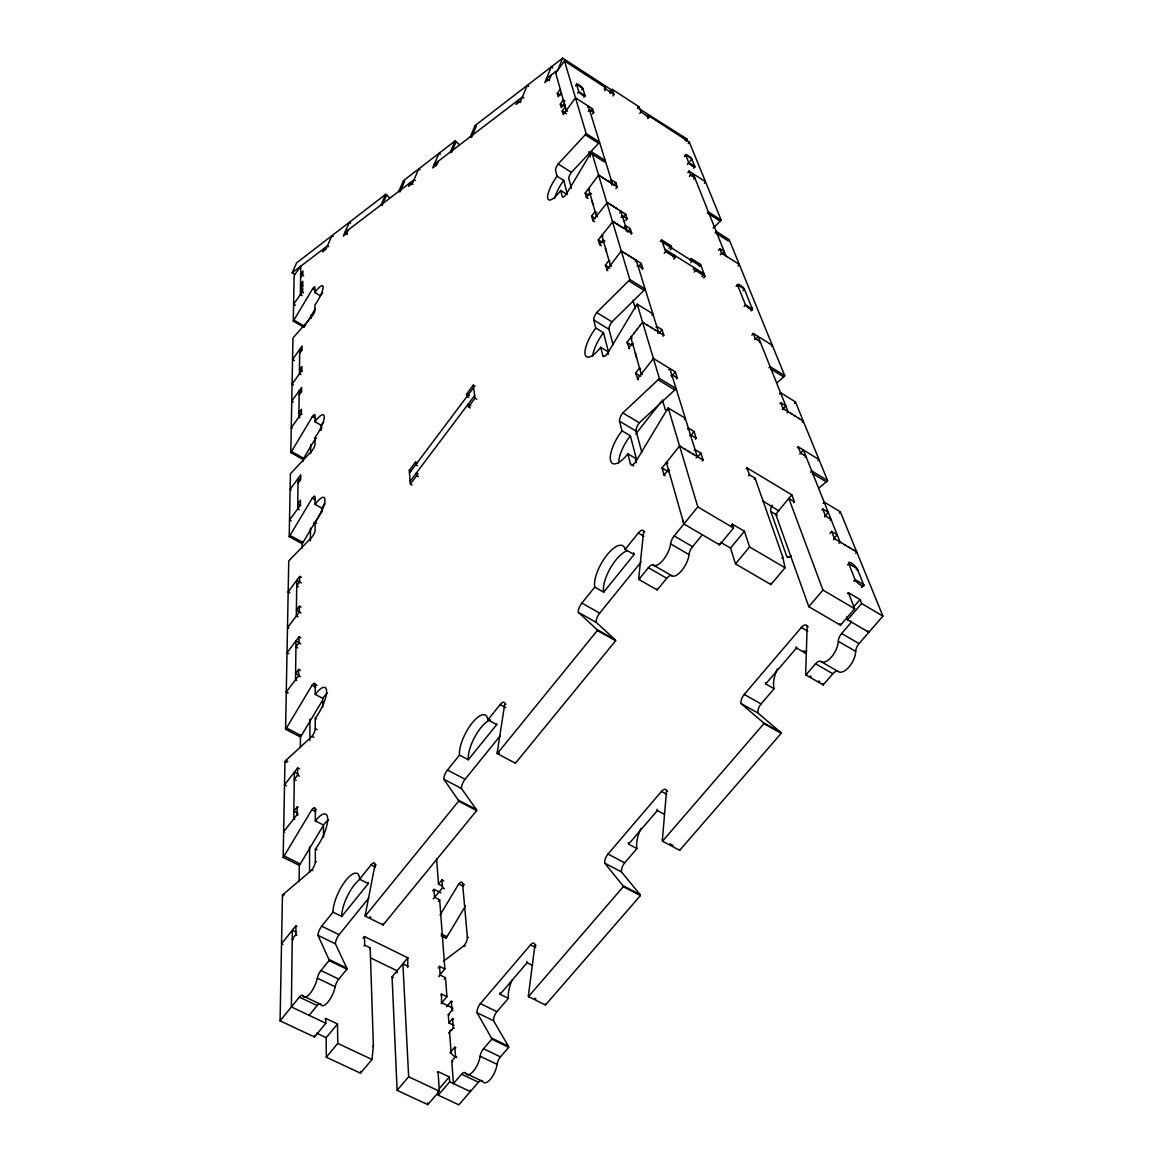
<?xml version="1.0" encoding="UTF-8"?>
<svg xmlns="http://www.w3.org/2000/svg" width="1163" height="1163" viewBox="0 0 1163 1163"><rect width="100%" height="100%" fill="white"/><g stroke="black" fill="none" stroke-linecap="round" stroke-linejoin="round"><path stroke-width="1.5" d="M309.532 872.105L309.605 846.882M309.896 740.526L309.954 719.01M310.434 540.766L310.463 528.191M310.666 453.512L310.695 444.47M311.03 318.458L311.044 314.911M299.153 880.958L299.298 863.746M300.345 747.547L300.461 734.929M302.133 548.384L302.191 541.158M302.903 461.58L302.947 457.728M304.125 326.338L304.11 327.414L293.28 321.119L294.137 275.66L300.766 266.196L300.417 294.559L302.191 295.606M293.309 939.631L292.233 939.123L295.882 934.572L295.969 925.733L297.03 926.257M284.63 832.272L283.641 831.778L297.147 814.493L297.234 806.846L298.222 807.355M296.202 780.431L294.268 779.443L297.568 775.183L297.641 767.914L299.574 768.903M288.09 692.959L286.272 692.014L298.615 675.776L298.687 669.408L300.49 670.353M297.713 647.893L295.94 646.948L298.964 642.935L299.022 636.859L300.795 637.804M288.657 628.398L287.494 627.787L299.298 612.043L299.356 606.228L301.086 607.159M301.362 577.342L299.661 576.426L299.603 582.009L296.71 585.89L298.411 586.806M322.427 509.946L302.962 542.539A5.117 1.367 -61 0 1 302.176 543.702L289.209 536.623A5.132 1.337 -61 0 0 290.009 535.445L312.295 498.127A5.132 1.352 -60.7 0 1 315.057 496.863L315.071 504.422A18.23 4.87 -60.8 0 1 324.957 500.061A18.23 4.87 -60.8 0 1 315.086 522.449L315.086 530.313A5.277 1.425 -61 0 1 312.236 536.812L289.558 560.028A5.248 1.396 -61.2 0 0 288.758 561.002L285.575 729.317L300.447 736.993A5.917 1.788 -62.6 0 0 301.348 735.67L322.064 701.056M407.632 967.296L407.835 957.803L364.455 936.549L364.702 945.185L370.183 947.86L373.381 1045.726L372 1059.508L360.501 1073.187L326.309 1057.196L337.764 1043.385L337.503 1023.963L325.8 1018.425L325.844 1023.236L314.49 1037.018L280.079 1020.838L282.449 895.292A6.702 2.137 -64.1 0 1 283.438 894.202L311.786 870.055A6.745 2.195 -63.8 0 0 315.362 861.376L315.347 849.034A23.173 7.472 -63.5 0 0 327.69 819.304A23.173 7.472 -63.5 0 0 315.333 820.918L315.318 809.157A6.498 2.064 -63.3 0 0 311.873 809.681L284.135 855.968A6.484 2.035 -63.7 0 1 283.161 857.378L299.284 865.374A6.469 2.079 -63.8 0 0 300.272 863.978L322.747 826.471M283.161 857.378L284.964 761.46A6.091 1.832 -62.8 0 1 285.894 760.413L311.975 736.397A6.135 1.875 -62.6 0 0 315.26 728.62L315.246 718.182A21.138 6.382 -62.3 0 0 326.599 691.491A21.138 6.382 -62.3 0 0 315.231 694.384L315.217 684.411A5.946 1.774 -62.2 0 0 312.033 685.283L286.476 727.994A5.931 1.745 -62.5 0 1 285.575 729.317M289.209 536.623L290.401 473.937A4.899 1.236 -60.6 0 1 291.143 473.007L312.353 450.357A4.914 1.25 -60.4 0 0 315.013 444.397L315.013 437.521A17.009 4.274 -60.3 0 0 324.244 416.936A17.009 4.274 -60.3 0 0 314.999 421.762L314.999 415.133A4.797 1.192 -60.2 0 0 312.396 416.528L291.535 451.491A4.783 1.178 -60.5 0 1 290.794 452.596L302.932 459.4A4.783 1.207 -60.5 0 0 303.659 458.295L315.377 438.669M290.794 452.596L292.96 338.099A4.347 0.974 -59.8 0 1 293.628 337.241L312.527 315.74A4.376 0.989 -59.6 0 0 314.911 310.565L314.897 305.113A15.148 3.402 -59.6 0 0 323.125 287.232A15.148 3.402 -59.6 0 0 314.897 292.596L320.334 295.795A15.134 3.431 -59.6 0 1 322.689 292.742M823.157 503.332A7.007 3.14 -58.6 0 1 824.116 502.038L840.34 511.822L882.921 616.085L859.035 643.619A7.516 3.678 -60 0 0 855.692 651.396A14.945 7.269 -60.3 0 1 849.005 666.995A14.945 7.269 -60.3 0 1 838.218 671.516A7.472 3.634 -60.6 0 0 832.882 673.74L823.215 684.891L805.872 674.962A7.458 3.547 -60.7 0 1 805.668 673.566L807.166 626.203A7.298 3.402 -60.2 0 0 801.336 627.497L744.218 694.427A7.211 3.3 -61.4 0 0 741.064 703.586L763.335 722.659L780.62 732.327A7.371 3.518 -61.8 0 1 781.187 733.33L679.672 850.327L662.488 841.212A7.269 3.285 -63.5 0 1 662.387 839.73L666.559 790.796A7.109 3.155 -62.9 0 0 661.442 791.436L608.002 854.064A7.051 3.053 -63.9 0 0 604.731 863.179L622.859 885.595A7.225 3.198 -64.3 0 1 623.281 886.686L640.391 895.583L545.462 1004.992L528.467 996.618A7.152 3.024 -65.6 0 1 528.467 995.063L534.965 944.85A6.978 2.922 -65 0 0 530.488 944.908L480.377 1003.625A6.934 2.82 -65.7 0 0 477.004 1012.697L491.455 1037.992A7.094 2.937 -66.2 0 1 491.76 1039.184L508.696 1047.369L500.439 1056.876A7.123 2.995 -66.5 0 0 497.081 1064.363A14.174 5.917 -66.5 0 1 490.35 1079.337A14.174 5.917 -66.5 0 1 482.398 1081.27L467.599 1074.219M702.321 534.776L692.596 546.668A7.734 3.169 -59.9 0 0 689.005 554.577A15.366 6.266 -60.1 0 1 681.809 570.452A15.366 6.266 -60.1 0 1 671.734 575.685A7.69 3.14 -60.4 0 0 666.748 578.258L657.182 589.946L638.836 579.45A7.676 3.053 -60.4 0 1 638.749 578.069L643.662 531.317A7.501 2.908 -60.1 0 0 638.298 533.032L625.142 549.372A26.008 9.987 -60.5 0 0 607.028 554.94A26.008 9.987 -60.5 0 0 594.758 587.111L581.863 603.103A7.4 2.835 -61 0 0 578.345 612.349L596.924 629.546L615.212 639.766A7.574 3.024 -61.3 0 1 615.649 640.726L515.413 763.233L497.27 753.609A7.472 2.82 -62.7 0 1 497.299 752.156L504.8 703.586L505.905 704.197M360.501 1073.187L360.69 1071.443M459.487 755.092L468.311 759.744L496.717 724.578L487.864 719.853A25.339 9.246 -62.6 0 0 472.149 722.993A25.339 9.246 -62.6 0 0 459.487 755.092L447.45 770.037A7.225 2.617 -63 0 0 443.815 779.254L461.464 788.456L476.365 809.506A7.4 2.791 -63.4 0 1 476.67 810.582L383.107 924.934L365.197 916.11A7.341 2.588 -64.4 0 1 365.327 914.569L375.068 864.545L376.158 865.098M686.199 141.246L687.013 139.051L637.557 107.679M637.876 107.999L638.153 107.258M609.964 93.534L611.404 89.856L562.659 58.15L475.071 125.546L470.346 136.725A4.754 2.5 23.3 0 0 471.553 137.35L476.278 126.186A4.739 2.515 23.3 0 1 475.071 125.546M562.659 58.15L557.862 69.911L546.45 78.619L549.503 80.596M551.364 74.868L549.75 78.793L544.836 82.529L551.233 66.945L552.759 67.934M455.155 140.883L450.444 151.917A4.667 2.413 23.5 0 1 451.462 152.673L456.158 141.639A4.652 2.428 23.5 0 0 455.155 140.883L403.445 180.672L398.807 191.343A4.492 2.224 23.8 0 0 399.956 191.939L404.593 181.254A4.478 2.239 23.8 0 1 403.445 180.672M438.393 161.119L436.823 164.783L432.709 167.923L438.96 153.342L440.37 154.228M385.694 194.323L381.086 204.877A4.419 2.137 23.9 0 1 382.06 205.575L386.668 195.021A4.405 2.152 24 0 0 385.694 194.323L296.623 262.867L292.16 272.782L294.748 274.294M348.333 229.881L346.807 233.341L343.274 236.031L349.351 222.293L350.688 223.107M323.983 248.475L322.471 251.877L325.887 249.275L331.92 235.696L333.243 236.496M293.28 321.119A4.274 0.945 -59.7 0 0 293.934 320.116L312.571 288.846A4.274 0.945 -59.5 0 1 314.882 287.319L314.897 292.596M305.927 324.462L304.764 326.41L293.934 320.116M307.09 322.514L315.231 308.849M320.581 429.947L321.889 427.751M590.731 153.225L604.324 161.89A5.67 1.672 -57.6 0 1 605.24 160.552L591.647 151.873A5.684 1.643 -57.6 0 0 590.731 153.225L566.09 194.454A5.626 1.628 -58 0 1 562.311 196.736L560.711 190.485A19.422 5.524 -58 0 1 547.744 198.422A19.422 5.524 -58 0 1 557.062 176.209L555.536 170.22A5.481 1.541 -57.9 0 1 558.182 163.968L585.251 134.777A5.539 1.556 -57.6 0 0 586.181 133.614L564.462 60.927L555.681 73.08M591.647 151.873L629.808 279.513A6.397 2.108 -58.1 0 1 628.703 280.806L596.735 312.542A6.324 2.064 -58.5 0 0 593.741 319.999L595.805 328.053A22.475 7.458 -58.6 0 0 585.193 354.671A22.475 7.458 -58.6 0 0 600.704 347.286L602.856 355.733A6.527 2.21 -58.7 0 0 607.406 353.625L636.117 305.724A6.571 2.224 -58.2 0 1 637.179 304.183L652.879 313.865A6.556 2.268 -58.2 0 0 651.934 315.217M637.179 304.183L659.377 378.397A6.978 2.53 -58.6 0 1 658.156 379.778L622.787 412.909A6.905 2.471 -59.1 0 0 619.559 421.224L622.016 430.819A24.568 8.941 -59.3 0 0 610.575 460.563A24.568 8.941 -59.3 0 0 627.889 453.846L630.462 463.979A7.152 2.646 -59.4 0 0 635.55 462.074L667.039 409.638A7.196 2.689 -58.8 0 1 668.216 407.966L685.312 418.287A7.182 2.733 -58.8 0 0 684.353 419.625M440.05 915.034L458.731 883.967A6.353 2.428 -64.2 0 1 462.583 883.706L464.517 884.68M441.184 935.764L445.981 938.134A6.324 2.428 -64.8 0 0 446.97 936.782L465.593 905.803M300.636 277.492L302.874 274.308L302.903 270.964L300.665 274.148L303.659 275.907M300.49 287.944L302.758 284.731L302.802 281.33L300.534 284.528L303.18 286.083M299.661 353.261L302.075 349.889L302.104 346.051L292.553 359.454L294.428 360.53M299.138 394.926L301.624 391.466L301.668 387.352L291.768 401.133L293.221 401.962M561.249 92.677L558.255 96.791L557.295 93.331L560.275 89.231M592.563 114.047L593.726 112.462L592.592 108.857L575.496 97.823L563.241 114.599L562.238 110.994L565.276 106.822L564.317 103.478L561.293 107.636L560.304 104.088L563.314 99.945L564.913 100.963M575.423 85.917L576.543 84.376A3.896 0.829 36.5 0 1 579.29 85.117A3.896 0.829 36.5 0 1 582.837 88.446L585.091 95.686L583.942 97.241M577.604 93.142L578.752 91.586L576.543 84.376L582.837 88.446L581.704 89.987M298.019 483.212L300.694 479.549L300.752 474.78L290.11 489.361L291.143 489.928M587.548 107.156L588.318 106.109L612.494 183.928L617.117 186.865L615.867 188.551M604.208 88.999L605.312 87.501L564.462 60.927M588.289 111.285L589.437 109.7L593.726 112.462M604.775 90.685L605.879 89.173L605.312 87.501M590.862 111.212L592.592 108.857M610.037 92.328L612.232 89.333L638.996 106.749L640.915 111.953L648.939 117.172L647.82 118.655M612.901 95.962L614.006 94.45L612.232 89.333M313.734 524.76L314.766 522.739M637.891 108.232L638.996 106.749M639.795 113.436L640.915 111.953M289.863 592.781L288.177 591.865L299.661 576.426M588.129 198.495L586.385 197.39L585.178 193.087L598.596 175.09L599.759 175.831M586.385 197.39L589.743 192.884L591.502 193.988M647.18 116.925L648.285 115.442L689.339 142.148L721.176 220.083A5.422 1.875 -57.1 0 1 720.217 221.188L713.137 228.137M609.935 181.37L611.186 179.698L615.794 182.62L617.117 186.865M611.665 185.048L612.494 183.928L611.345 183.187M613.904 185.135L615.794 182.62M299.356 606.228L296.405 610.153L299.865 612.014M594.671 221.74L592.883 220.621L591.618 216.114L595.049 211.535L596.837 212.655M592.883 220.621L607.29 202.58M412.109 485.087L410.335 484.084L409.289 470.375L415.584 461.973L417.357 462.976M468.878 397.426L467.104 396.394L466.77 393.806L473.268 385.157L475.042 386.203M409.463 473.065L473.574 387.701M410.088 481.293L474.649 395.507M410.335 484.084L416.703 475.609L416.485 472.861L418.258 473.879M470.274 407.908L468.471 406.861L475.042 398.139L473.268 385.157M288.787 653.722L287.014 652.792L299.022 636.859M601.416 245.727L599.585 244.593L598.262 239.869L612.974 221.537M619.675 212.945L620.984 211.23L625.723 214.225L627.148 218.746L625.839 220.476M599.585 244.593L603.117 239.912L604.949 241.046M621.086 217.466L622.379 215.737L627.148 218.746M623.775 216.812L625.723 214.225M624.153 227.396L625.461 225.651L630.273 228.689L631.742 233.341L631.087 234.214M688.234 143.616L689.339 142.148M626.246 231.175L626.915 230.303L620.693 211.041M684.484 156.336L685.632 154.839L691.68 158.764L694.893 166.702L693.744 168.213M684.585 156.583L685.719 155.086A3.823 0.8 37.2 0 1 688.205 155.682A3.823 0.8 37.2 0 1 691.781 159.011L690.081 161.264M627.642 232.178L630.273 228.689M298.687 669.408L295.606 673.464L299.225 675.369M607.668 270.732L605.341 265.193L608.947 260.425L609.892 261.006M606.737 270.15L621.289 251.004L622.539 251.775M687.537 164.012L688.685 162.5L694.791 166.454M687.638 164.259L688.787 162.747L685.632 154.839M687.885 172.633L689.048 171.106L705.519 181.733L704.356 183.26M689.397 176.442L690.56 174.915L689.048 171.106M691.622 175.802L693.177 173.767L725.974 255.976L739.305 264.452L738.025 266.065M693.526 179.117L694.704 177.576L690.56 174.915M635.332 261.544L636.248 260.338L641.22 263.449L642.776 268.435L642.092 269.336M637.106 266.211L637.789 265.309L642.776 268.435M638.472 267.025L641.22 263.449M660.279 241.57L661.587 239.869L670.978 245.786L671.792 248.112L670.484 249.812M664.247 253.243L665.57 251.513L661.587 239.869M669.016 248.344L670.978 245.786M672.926 256.849L674.249 255.133L675.063 257.488L673.74 259.218M689.921 260.265L691.244 258.564L700.548 264.437L704.952 276.3L703.615 278.001M297.641 767.914L284.528 784.851L286.461 785.825M629.546 348.755L626.93 342.402L642.572 322.195L643.909 323.023M642.296 374.69L641.264 374.064L630.826 337.372L631.567 336.427M633.762 333.577L634.489 332.633M636.699 329.798L637.426 328.853M639.635 326.003L640.362 325.044M690.778 262.605L692.087 260.905L691.244 258.564M628.543 348.144L632.454 343.085L633.457 343.696M693.352 269.7L694.674 267.999L695.547 270.383L704.952 276.3M694.209 272.098L695.547 270.383M699.225 266.138L700.548 264.437M656.034 327.312L656.761 326.367L662.023 329.623L663.797 335.264L663.07 336.209M718.487 250.321L719.752 248.693L724.186 251.528L722.296 253.956M657.531 333.258L658.505 332.007L636.248 260.338L634.998 259.567M701.885 276.692L704.051 273.901L664.771 249.173M720.246 254.784L721.511 253.156L719.752 248.693M659.101 333.374L662.023 329.623M297.234 806.846L293.861 811.163L297.815 813.17M638.254 379.85L635.536 373.178L639.548 368.031L640.58 368.656M637.237 379.225L653.432 358.495L675.31 371.855L677.229 377.931L676.459 378.905M668.841 369.819L669.859 368.526L697.204 456.55L703.063 460.054L702.234 461.071M736.135 286.432L737.444 284.761A4.361 1.105 36.5 0 1 740.497 285.342A4.361 1.105 36.5 0 1 744.407 289.151L752.432 309.227L751.094 310.928M670.978 375.562L671.749 374.588L677.229 377.931M671.502 376.696L675.31 371.855M742.983 290.75L744.291 289.078L737.444 284.761L745.468 304.851L752.432 309.227L751.909 307.948M635.739 433.988L661.543 401.308M744.131 306.552L745.468 304.851M751.909 335.206L753.29 333.476L772.363 345.382L771.665 346.254M754.671 339.567L755.354 338.695L753.29 333.476M755.805 339.291L758.072 336.456L788.092 411.717L803.27 421.05L802.266 422.256M687.551 429.06L688.351 428.057L694.078 431.502L696.201 438.233L695.387 439.251M759.468 342.562L760.166 341.689L755.354 338.695M295.969 925.733L281.533 943.804L282.943 944.487M665.134 475.711L664.029 475.056L662.038 467.962L679.585 446.011L681.067 446.897M689.63 435.791L690.444 434.773L696.201 438.233M690.851 435.529L694.078 431.502M664.029 475.056L668.42 469.561L669.539 470.215M694.224 450.604L695.038 449.587L700.867 453.076L703.063 460.054M696.099 457.917L697.204 456.55L679.585 446.011M697.582 457.161L700.867 453.076M280.079 1020.838L299.356 997.113A7.312 2.486 -65.2 0 1 302.918 995.891A14.581 4.972 -65 0 0 310.114 993.435A14.581 4.972 -65 0 0 317.339 978.17A7.327 2.515 -65 0 1 320.959 970.538L329.071 960.565A7.298 2.515 -64.9 0 0 328.896 959.402L317.993 935.357A7.109 2.413 -64.5 0 1 321.715 926.184L332.996 912.185A24.888 8.534 -64.2 0 1 345.978 880.217A24.888 8.534 -64.2 0 1 359.556 879.199L368.293 883.56L341.704 916.459L332.996 912.185M359.556 879.199L371.055 864.923A7.152 2.486 -63.9 0 1 375.068 864.545M487.864 719.853L500.148 704.589A7.298 2.704 -62.2 0 1 504.8 703.586M594.758 587.111L603.684 592.171L634.097 554.518A25.964 10.089 -60.5 0 0 633.472 552.788M309.14 1015.343L317.15 1005.559A7.283 2.53 -65.3 0 1 320.741 1004.367A14.538 5.074 -65.2 0 0 328.024 1001.968A14.538 5.074 -65.2 0 0 335.191 986.733A7.298 2.573 -65.1 0 1 338.782 979.115L346.908 969.186A7.283 2.559 -65 0 0 346.719 968.023L335.424 943.833A7.094 2.457 -64.6 0 1 339.116 934.674L368.656 898.214M461.464 788.456A7.211 2.66 -63.1 0 1 465.069 779.254L500.177 735.917M615.212 639.766L596.212 622.365A7.385 2.878 -61 0 1 599.686 613.134L641.104 562.034M779.951 403.605L780.678 402.703L785.737 405.814L783.513 408.533M365.197 916.11L458.6 801.191A7.414 2.733 -63.3 0 0 458.309 800.129L443.815 779.254M497.27 753.609L597.346 630.491A7.603 2.966 -61.2 0 0 596.924 629.546M638.836 579.45L648.373 567.704A7.705 3.082 -60.4 0 1 653.33 565.087A15.424 6.164 -60.1 0 0 663.332 559.766A15.424 6.164 -60.1 0 0 670.571 543.877A7.748 3.111 -59.9 0 1 674.191 535.939L697.8 506.908L668.216 407.966M782.277 409.507L783.019 408.591L780.678 402.703M787.104 412.923L788.092 411.717L783.019 408.591M363.103 938.192L364.455 936.549M746.181 468.863L746.995 467.86L791.799 494.798L794.431 501.805L793.602 502.794M364.034 946.013L364.702 945.185M748.579 475.769L749.394 474.766L746.995 467.86M369.514 948.688L370.183 947.86M754.235 479.171L755.063 478.167L749.394 474.766M325.102 1019.282L325.8 1018.425M731.425 525.182L732.297 524.12L744.422 531.273L749.568 546.915L785.025 567.777L770.909 584.567L735.496 563.895L730.524 548.093L720.682 542.336M432.723 890.916L434.003 889.361L440.981 892.864M797.367 447.726L798.138 446.796L818.97 459.516L817.952 460.752M442.274 885.988L438.495 884.084L441.911 879.926L443.801 880.885M667.882 463.354L666.414 462.481L683.902 523.99L719.606 544.895L733.533 527.987L732.297 524.12M433.276 898.81L434.569 897.255L434.003 889.361M434.788 897.109L442.522 887.732L441.911 879.926M799.868 454.079L803.357 449.979L840.064 542.002L841.46 542.83M438.378 901.369L439.672 899.799L434.569 897.255M805.116 457.277L805.886 456.332L800.638 453.134L798.138 446.796M326.309 1057.196L326.178 1037.687L337.503 1023.963M730.524 548.093L744.422 531.273M481.031 1080.485A7.109 2.951 -66.7 0 0 478.458 1082.215L458.818 1104.85L438.204 1095.153L449.688 1081.823L449.325 1076.953L438.044 1071.603L439.352 1091.214L427.795 1104.661L397.121 1090.312L392.076 976.876L407.835 957.803M847.522 593.668L848.394 592.65L854.674 608.729L840.5 625.2L808.808 606.693L775.736 514.235L791.799 494.798M735.496 563.895L749.568 546.915M438.204 968.009L439.556 966.395L444.862 968.997L439.469 975.423M821.907 509.932L822.721 508.958L828.201 512.243L824.945 516.125M372.654 1046.584L373.381 1045.726M781.899 558.066L782.772 557.019L755.063 478.167M438.814 976.658L440.181 975.045L439.556 966.395M824.683 516.939L825.497 515.965L822.721 508.958M444.15 979.261L445.502 977.647L440.181 975.045M830.178 520.239L830.993 519.265L825.497 515.965M440.864 994.874L441.547 994.06L446.926 996.676L441.46 1003.16M829.946 533.366L831.603 531.404L837.156 534.733L833.842 538.658M441.504 1003.785L441.547 994.06M833.638 539.647L834.482 538.658L831.603 531.404M446.679 1006.693L451.273 1001.256L452.291 1001.75M838.945 543.31L840.064 542.002M454.021 1025.417L448.903 1022.96L448.278 1014.616L451.971 1010.254L451.273 1001.256M448.903 1022.96L452.611 1018.584L453.643 1019.079M397.121 1090.312L408.664 1076.764L402.892 963.836L408.315 966.482M808.808 606.693L822.953 590.077L788.834 498.447L794.431 501.805M855.634 553.283L856.738 551.974L834.482 538.658M448.656 1033.238L453.323 1027.758L452.611 1018.584M847.565 564.985L848.699 563.648L857.175 568.692L857.945 570.611M856.331 569.696L857.175 568.692L863.804 585.12A4.187 1.25 40.2 0 1 863.775 585.978L862.001 585.774M450.11 1052.704L454.82 1047.18L455.867 1047.689M508.696 1047.369A7.08 2.98 -66.3 0 0 508.376 1046.177L493.563 1020.751A6.92 2.864 -65.9 0 1 496.906 1011.694L508.376 998.334L500.119 994.278L527.115 962.731A24.234 10.06 -65.4 0 0 526.883 961.379M640.391 895.583A7.211 3.242 -64.4 0 0 639.97 894.478L621.478 871.916A7.022 3.096 -64 0 1 624.72 862.801L636.946 848.568L628.587 844.164L657.386 810.524A24.641 10.903 -63.4 0 0 657.037 809.259M780.62 732.327L757.985 713.064A7.182 3.344 -61.4 0 1 761.096 703.935L774.151 688.714L765.719 683.946L796.495 647.995A25.266 11.746 -60.8 0 0 796.001 646.817M853.889 580.904L855.038 579.567L863.615 584.64L861.332 587.3M450.386 1053.009L451.099 1052.181L449.587 1032.148A5.045 2.719 43.2 0 1 451.942 1030.185M854.369 581.049L855.241 580.032L848.699 563.648M437.332 1072.446L438.044 1071.603M491.76 1039.184L483.517 1048.735A7.138 2.951 -66.3 0 0 480.13 1056.237A14.218 5.83 -66.4 0 1 473.356 1071.239A14.218 5.83 -66.4 0 1 465.476 1073.216A7.123 2.908 -66.6 0 0 461.566 1074.19L453.454 1083.596L451.753 1061.078L455.562 1056.658L454.82 1047.18M796.495 647.995L804.941 652.85L806.599 650.917M862.074 587.126L863.804 585.12M439.294 1088.612L449.325 1076.953M853.031 607.668L860.053 599.527L848.394 592.65M868.398 631.102L868.863 632.279L847.594 619.821L861.638 603.524L860.053 599.527M528.467 996.618L623.281 886.686M662.488 841.212L763.887 723.648A7.385 3.46 -61.7 0 0 763.335 722.659M805.872 674.962L815.525 663.768A7.487 3.591 -60.6 0 1 820.831 661.5A14.988 7.167 -60.3 0 0 831.545 656.921A14.988 7.167 -60.3 0 0 838.276 641.293A7.53 3.634 -60 0 1 841.649 633.486L851.476 622.103L851.011 620.926M571.411 188.421L568.794 178.579A5.466 1.57 -57.8 0 1 571.411 172.342L598.582 143.311A5.539 1.599 -57.5 0 0 599.527 142.148L586.181 133.614M613.105 344.757L608.99 329.318A6.309 2.108 -58.5 0 1 611.956 321.86L644.055 290.328A6.382 2.152 -58 0 0 645.16 289.035L629.808 279.513M641.772 452.218L636.132 431.11A6.891 2.515 -59.1 0 1 639.33 422.794L674.845 389.91A6.963 2.573 -58.5 0 0 676.081 388.544L659.377 378.397M777.306 382.554L783.615 376.943A6.237 2.515 -57.7 0 0 784.749 375.707L729.157 239.636L716.132 231.321A5.553 1.933 -57.2 0 0 715.216 232.629L728.256 240.945A5.553 1.977 -57.1 0 1 729.157 239.636M819.319 487.69L826.326 481.875A6.789 2.995 -58.3 0 0 827.576 480.566L795.448 401.918L780.504 392.687A6.426 2.617 -57.9 0 0 779.501 394.083M292.16 272.782L327.399 245.873L328.722 246.658M443.496 961.176L464.11 945.635A6.585 2.573 -64.9 0 0 467.366 937.058L462.583 883.706M610.226 90.714L611.404 89.856M685.123 140.272L687.013 139.051M316.685 1033.209L326.178 1037.687M337.764 1043.385L372 1059.508M408.664 1076.764L439.352 1091.214M325.844 1023.236L291.375 1006.94L292.349 930.269L296.609 932.333M449.688 1081.823L470.317 1091.592L470.201 1090.153M299.356 997.113L317.15 1005.559M461.566 1074.19L478.458 1082.215M455.562 1056.658L456.608 1057.152M451.753 1061.078L452.8 1061.586M302.918 995.891L320.741 1004.367M465.476 1073.216L466.537 1073.725M317.339 978.17L335.191 986.733M480.13 1056.237L497.081 1064.363M320.959 970.538L338.782 979.115M483.517 1048.735L500.439 1056.876M328.896 959.402L346.719 968.023M491.455 1037.992L508.376 1046.177M329.071 960.565L346.908 969.186M453.323 1027.758L454.355 1028.252M392.076 976.876L393.428 977.545M442.187 1002.971L453.003 1008.219M295.882 934.572L296.943 935.096M451.971 1010.254L452.989 1010.749M448.278 1014.616L449.296 1015.11M371.404 958.297L397.077 970.785L397.179 972.966M317.993 935.357L335.424 943.833M477.004 1012.697L493.563 1020.751M282.449 895.292L283.481 895.801M321.715 926.184L339.116 934.674M480.377 1003.625L496.906 1011.694M283.438 894.202L284.47 894.71M365.327 914.569L366.447 915.121M369.805 916.778L370.924 917.331M528.467 995.063L529.528 995.586M534.849 998.217L535.91 998.741M315.362 861.376L316.409 861.899M467.366 937.058L468.355 937.552M284.135 855.968L300.272 863.978M441.199 933.918L446.97 936.782M311.786 870.055L312.832 870.578M464.11 945.635L465.098 946.13M315.347 849.034L316.903 849.804M527.115 962.731L532.625 965.494M534.965 944.85L536.012 945.374M371.055 864.923L375.431 867.118M530.488 944.908L535.678 947.525M315.333 820.918L323.459 825.018L323.532 837.215M297.147 814.493L298.15 815.001M442.522 887.732L444.411 888.692M294.762 819.319L293.759 818.825L294.355 772.159L298.222 774.122M315.318 809.157L316.336 809.681M311.873 809.681L315.9 811.716M458.731 883.967L463.528 886.395M297.568 775.183L299.502 776.172M285.894 760.413L287.784 761.387M284.964 761.46L286.868 762.434M286.476 727.994L301.348 735.67M458.6 801.191L476.67 810.582M315.26 728.62L317.165 729.623M311.975 736.397L313.894 737.4M315.246 718.182L316.67 718.938M458.309 800.129L476.365 809.506M622.859 885.595L639.97 894.478M447.45 770.037L465.069 779.254M608.002 854.064L624.72 862.801M286.272 692.014L287.494 692.639M604.731 863.179L621.478 871.916M312.033 685.283L315.74 687.231M296.739 680.471L295.518 679.846L296.013 640.842L299.56 642.732M315.231 694.384L322.703 698.309L322.762 707.162M298.615 675.776L300.432 676.735M315.217 684.411L317.077 685.385M298.964 642.935L300.737 643.88M497.299 752.156L499.567 753.362M662.387 839.73L663.462 840.311M669.917 843.727L670.993 844.294M672.054 844.861L673.13 845.428M299.298 612.043L301.028 612.988M298.077 616.928L296.332 615.997L296.783 580.293L301.304 582.925M657.386 810.524L664.349 814.26M288.177 591.865L289.296 592.476M666.559 790.796L667.62 791.363M500.148 704.589L505.701 707.569M661.442 791.436L666.69 794.271M290.009 535.445L302.962 542.539M313.69 522.783L314.766 523.365M291.128 520.908L289.529 520.035L300.417 505.193L300.476 500.235L297.757 503.942L300.592 505.498M299.298 509.801L297.699 508.914L298.077 478.444L300.17 479.592M315.086 522.449L316.743 523.35M312.295 498.127L315.158 499.712M315.071 504.422L321.584 508.042L321.613 512.505M597.346 630.491L615.649 640.726M763.887 723.648L781.187 733.33M291.535 451.491L303.659 458.295M578.345 612.349L596.212 622.365M741.064 703.586L757.985 713.064M292.262 428.188L291.273 427.635L301.391 413.606L301.435 409.332L298.906 412.836L301.871 414.508M581.863 603.103L599.686 613.134M744.218 694.427L761.096 703.935M299.85 417.677L298.862 417.124L299.196 390.797L301.624 392.178M315.013 437.521L316.554 438.393M409.289 470.375L411.048 471.364M416.703 475.609L418.491 476.626M312.396 416.528L315.42 418.244M314.999 421.762L321.104 425.222L321.133 430.106M417.575 465.68L415.802 464.677L415.584 461.973M638.749 578.069L639.897 578.738M805.668 673.566L806.744 674.177M810 676.037L811.091 676.662M818.679 680.995L819.755 681.62M293.527 384.924L292.087 384.095L301.857 370.474L301.886 366.49L299.458 369.892L302.307 371.535M625.142 549.372L634.097 554.518M648.373 567.704L666.748 578.258M815.525 663.768L832.882 673.74M300.839 374.704L299.4 373.89L299.72 349.409L301.595 350.499M653.33 565.087L671.734 575.685M820.831 661.5L838.218 671.516M638.298 533.032L643.909 536.274M801.336 627.497L807.704 631.189M670.571 543.877L689.005 554.577M838.276 641.293L855.692 651.396M643.662 531.317L644.782 531.971M807.166 626.203L808.227 626.828M470.811 405.8L468.137 404.23L468.471 406.861M295.373 305.258L293.599 304.212L302.685 291.332L302.729 287.872L300.461 291.099L303.499 292.887M674.191 535.939L692.596 546.668M841.649 633.486L859.035 643.619M475.042 398.139L476.83 399.2M466.77 393.806L469.43 395.362M312.571 288.846L315.653 290.663M822.953 590.077L854.674 608.729M867.394 631.422L868.863 632.279M635.55 462.074L636.626 462.714M630.462 463.979L633.69 465.883M772.276 505.193A6.731 2.893 -59 0 0 770.793 511.4L786.668 556.176L788.703 557.382M697.8 506.908L733.533 527.987M861.638 603.524L882.921 616.085M662.038 467.962L668.652 471.873M627.889 453.846L636.394 458.876A24.539 9.028 -59.3 0 1 635.318 460.185M622.016 430.819L630.375 435.805L636.394 458.876M684.004 448.656L685.472 449.529M688.409 451.288L689.877 452.16M692.814 453.919L694.282 454.791M844.236 544.502L845.632 545.331M848.409 546.988L849.804 547.831M852.581 549.488L853.962 550.317M762.768 500.933L778.934 510.935M775.736 514.235L777.131 515.064M619.559 421.224L636.132 431.11M770.793 511.4L776.71 514.933M622.787 412.909L639.33 422.794M347.475 234.199L344.786 232.585L414.057 179.698L415.467 180.57M667.039 409.638L668.114 410.292M600.704 347.286L608.511 352.026A22.446 7.545 -58.6 0 1 607.537 353.247M607.406 353.625L608.394 354.221M635.536 373.178L640.653 376.274M602.856 355.733L603.844 356.329M827.576 480.566L811.716 470.928A6.804 2.951 -58.3 0 1 810.611 472.091M658.156 379.778L674.845 389.91M812.443 473.443L826.326 481.875M630.826 337.372L632.163 338.186M593.741 319.999L608.99 329.318M626.93 342.402L631.916 345.44M595.805 328.053L603.481 332.734L608.511 352.026M596.735 312.542L611.956 321.86M646.57 324.651L647.893 325.466M650.553 327.108L651.876 327.922M654.536 329.551L655.859 330.365M790.622 413.272L791.887 414.043M794.416 415.613L795.681 416.383M798.211 417.939L799.475 418.724M802.005 420.265L803.27 421.05M642.572 322.195L663.797 335.264M412.894 184.452L410.088 182.736L408.533 186.327L412.502 183.318L418.709 168.911L420.119 169.783M636.117 305.724L637.106 306.334M611.607 266.153L610.357 265.382L601.78 235.202L602.986 235.958M605.341 265.193L609.994 268.072M628.703 280.806L644.055 290.328M770.807 368.991L783.615 376.943M436.416 165.597L434.279 164.274L522.405 96.98L523.902 97.954M622.67 227.643L620.853 226.494M612.363 221.159L631.742 233.341M626.276 254.116L623.79 252.56M630.026 256.456L627.526 254.901M633.762 258.782L631.262 257.227M784.749 375.707L770.11 366.621A6.251 2.471 -57.7 0 1 769.048 367.784M616.826 208.599L615.038 207.465M614.791 222.685L613.584 221.915M616.608 223.834L615.401 223.063M618.44 224.968L617.219 224.212M620.257 226.116L619.036 225.36M621.289 251.004L636.248 260.338M598.262 239.869L602.812 242.704M591.618 216.114L595.18 218.353M771.171 344.641L772.363 345.382M589.685 189.336L588.522 188.61L596.328 216.027L597.52 216.783M609.078 203.714L607.886 202.958M610.866 204.833L609.674 204.092M612.654 205.967L611.462 205.211M614.442 207.101L613.25 206.345M665.57 251.513L675.063 257.488M560.711 190.485L567.05 194.468M606.693 202.202L620.984 211.23M585.178 193.087L588.667 195.282M662.372 242.166L701.42 266.792M557.062 176.209L563.735 180.41L567.239 193.828M603.234 178.041L600.908 176.572M606.708 180.25L604.397 178.782M610.182 182.46L607.871 180.992M727.079 256.689L721.511 253.156M558.182 163.968L571.411 172.342M598.596 175.09L612.494 183.928M520.69 102.489L517.695 100.57L516.096 104.423L520.806 100.832L527.173 85.451L528.671 86.425M562.238 110.994L566.483 113.727M721.176 220.083L708.383 211.884A5.422 1.846 -57.1 0 1 707.424 213.003L720.217 221.188M585.251 134.777L598.582 143.311M557.295 93.331L560.072 95.119M560.304 104.088L563.125 105.906M567.37 111.096L566.294 110.412L555.318 71.844M605.879 89.173L614.006 94.45M386.668 195.021L389.678 197.783M456.158 141.639L459.269 144.619M737.444 284.761L737.938 285.996M846.533 617.059L847.594 619.821M839.933 623.659L840.5 625.2M648.285 115.442L648.939 117.172M624.109 221.29L623.731 220.054M719.228 543.673L719.606 544.895M588.885 151.655L590.426 156.831M632.89 300.272L635.42 308.835M662.387 399.912L665.323 409.827M592.868 203.845L591.894 200.414M606.548 251.949L605.472 248.184M636.626 357.71L635.318 353.13M682.754 519.977L683.902 523.99M782.772 557.019L785.025 567.777M770.647 583.201L770.909 584.567M445.851 936.477L445.981 938.134M436.59 858.628L438.495 884.084M439.672 899.799L444.862 968.997M445.502 977.647L446.926 996.676M437.957 1091.49L438.204 1095.153M427.679 1102.8L427.795 1104.661M314.49 1035.506L314.49 1037.018M321.104 425.222A16.994 4.318 -60.3 0 1 323.736 421.922M321.584 508.042A18.215 4.928 -60.8 0 1 325.088 503.884M554.635 198.553A19.408 5.582 -57.9 0 1 563.735 180.41M618.701 462.99A24.539 9.028 -59.3 0 1 630.375 435.805M592.737 356.241A22.446 7.545 -58.6 0 1 603.481 332.734M323.459 825.018A23.144 7.545 -63.6 0 1 328.664 819.741M322.703 698.309A21.108 6.455 -62.4 0 1 327.501 693.192M515.413 763.233A7.458 2.878 -62.7 0 1 515.369 762.361M383.107 924.934A7.312 2.646 -64.5 0 1 383.223 923.407M657.182 589.946A7.661 3.111 -60.4 0 1 657.08 589.03M368.22 882.47A24.859 8.606 -64.2 0 1 368.293 883.56M341.704 916.459A24.859 8.606 -64.2 0 1 360.661 878.792M496.543 723.575A25.31 9.348 -62.6 0 1 496.717 724.578M468.311 759.744A25.31 9.348 -62.6 0 1 475.042 736.499A25.31 9.348 -62.6 0 1 490.263 719.853M603.684 592.171A25.964 10.089 -60.5 0 1 610.182 568.445A25.964 10.089 -60.5 0 1 627.162 550.768M752.257 309.125A4.434 1.018 39.4 0 1 750.019 309.096A4.434 1.018 39.4 0 1 745.614 304.953M794.445 403.314A6.397 2.66 -57.8 0 1 795.448 401.918M791.407 555.536A6.963 3.096 -59.3 0 1 786.668 556.176M839.381 513.116A6.993 3.184 -58.6 0 1 840.34 511.822M823.215 684.891A7.443 3.605 -60.7 0 1 822.997 683.481M803.822 650.626A25.223 11.834 -60.8 0 1 804.941 652.85M774.151 688.714A25.223 11.834 -60.8 0 1 777.335 668.943M795.594 648.78A25.223 11.834 -60.8 0 1 797.091 648.358M679.672 850.327A7.254 3.344 -63.6 0 1 679.555 849.426M545.462 1004.992A7.123 3.067 -65.7 0 1 545.418 1004.062M482.267 1081.052A7.109 2.951 -66.7 0 1 482.398 1081.27M848.874 563.764A5.568 1.585 41.6 0 1 851.505 563.154A5.568 1.585 41.6 0 1 856.971 568.576M508.376 998.334A24.205 10.133 -65.5 0 1 511.953 980.205M500.119 994.278A24.234 10.06 -65.4 0 1 500.017 992.78M765.719 683.946A25.266 11.746 -60.8 0 1 765.385 682.594M636.946 848.568A24.612 10.976 -63.4 0 1 640.871 828.449M628.587 844.164A24.641 10.903 -63.4 0 1 628.383 842.739M451.084 1052.181A3.809 2.064 43.7 0 0 451.68 1053.823L453.555 1055.917A6.193 3.358 43.7 0 0 456.608 1057.56M694.893 166.702A3.852 0.814 37.2 0 1 692.392 166.12A3.852 0.814 37.2 0 1 688.787 162.747M862.001 585.774A6.818 2.035 40.2 0 1 858.439 583.593L856.186 581.485A4.187 1.25 40.2 0 1 855.227 580.032M585.091 95.686L578.752 91.586A3.925 0.843 36.5 0 0 582.314 94.944A3.925 0.843 36.5 0 0 585.091 95.686"/></g></svg>
